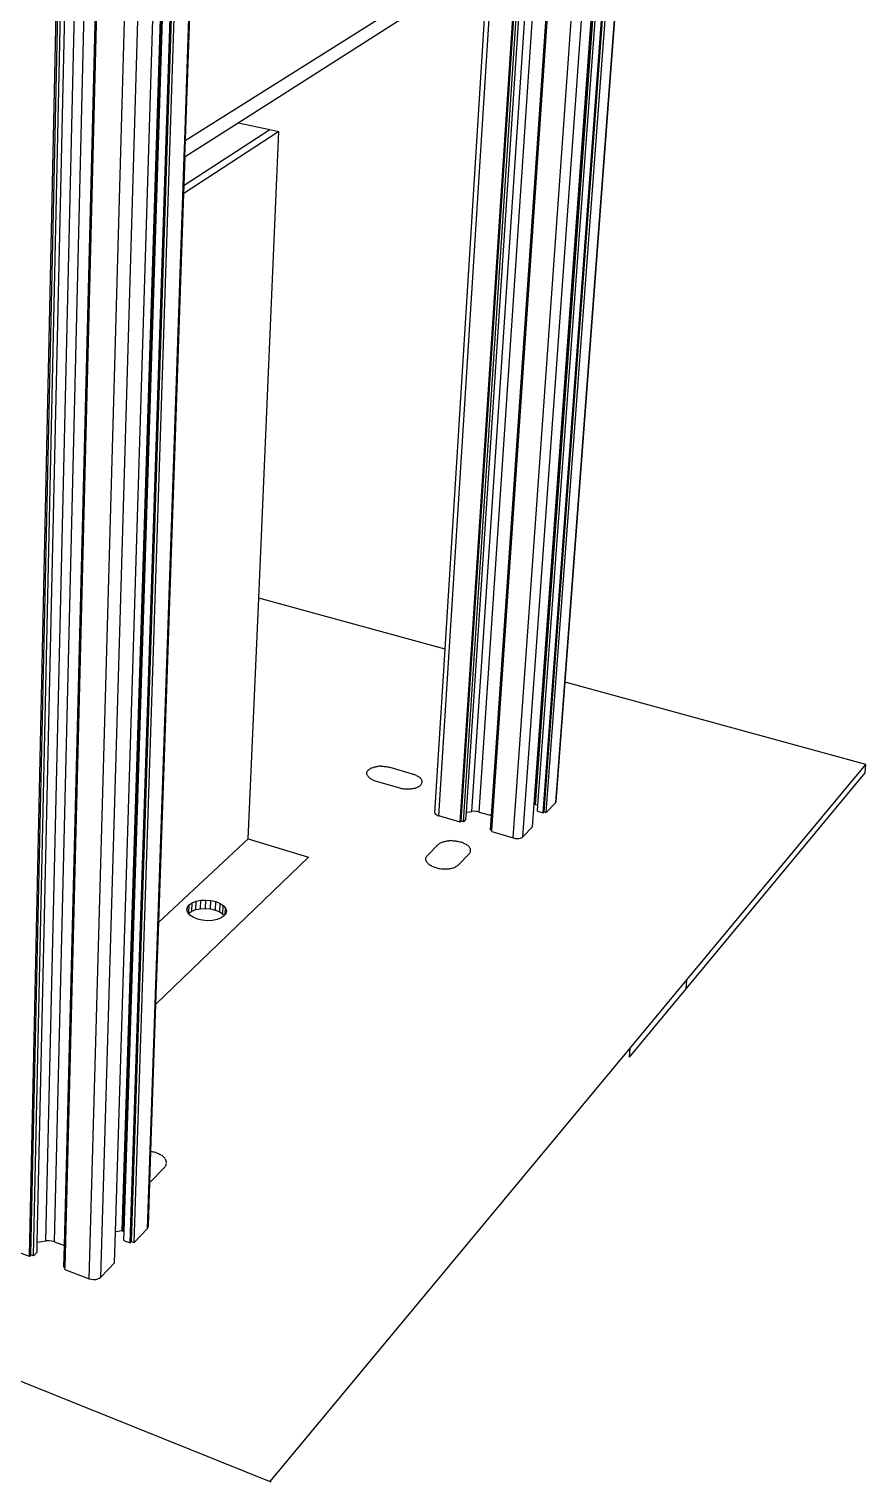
# Model space of a CAD drawing. Header units: millimetres. Extents: x -7 to 1163, y -7 to 637.
# Drawn here: x 919.6 to 1134.8, y 28.9 to 402.5 of the extents above; entities that cross this region are included whole.
import ezdxf

# ---------------------------------------------------------------- set-up
doc = ezdxf.new("R2010")
doc.units = ezdxf.units.MM

msp = doc.modelspace()

# ---------------------------------------------------------------- linework, layer by layer
for p, q in [((1049.66194, 203.17374), (1074.64908, 545.89526)), ((1049.70609, 203.16089), (1074.69997, 545.88928)), ((1049.81908, 203.12801), (1074.8302, 545.87398)), ((1055.02191, 203.61374), (1080.72824, 546.10007)), ((1057.44487, 234.57677), (1080.84709, 546.20175)), ((1046.5839, 194.77074), (1071.55125, 541.97558)), ((1049.45779, 203.15037), (1074.22052, 543.17503)), ((1050.43495, 202.94879), (1075.48747, 545.07179)), ((1051.78695, 200.97811), (1077.17706, 544.8726)), ((1052.03305, 201.23564), (1077.44453, 544.99261)), ((1052.59691, 201.0712), (1078.09489, 544.91598)), ((943.5935, 93.45911), (956.19026, 493.44746)), ((943.64321, 93.44094), (956.24875, 493.43854)), ((943.77042, 93.39444), (956.39845, 493.41571)), ((919.7276, 86.87965), (928.38869, 490.21248)), ((920.0918, 87.24801), (928.80968, 490.39387)), ((920.72156, 87.01281), (929.55044, 490.27806)), ((921.72348, 90.54344), (930.64183, 490.74899)), ((923.94491, 90.83959), (933.26391, 492.16075)), ((926.13778, 90.60875), (935.83262, 492.04728)), ((944.06779, 93.28574), (956.71214, 492.21851)), ((945.64443, 90.35178), (958.65586, 491.92095)), ((945.99316, 90.71648), (959.05576, 492.10023)), ((946.6285, 90.48362), (959.8041, 491.98577)), ((928.70692, 89.65699), (938.78482, 488.83432)), ((928.85332, 83.97589), (939.11678, 488.53379)), ((935.09363, 81.13682), (946.48845, 487.3803)), ((938.09006, 81.54277), (949.99355, 487.58077)), ((941.82115, 93.22282), (954.00198, 489.38058)), ((959.64064, 373.87418), (963.2448, 479.20496)), ((959.8726, 374.29568), (962.93286, 463.51711)), ((959.7281, 373.85895), (1062.07442, 438.45683)), ((1044.124, 194.48529), (1061.13867, 434.39358)), ((1038.51457, 200.23219), (1054.25162, 430.00295)), ((1038.59604, 196.45964), (1054.6406, 430.25094)), ((1033.48813, 201.32258), (1048.4329, 426.2934)), ((1035.36159, 201.15956), (1050.58054, 427.66257)), ((1030.47337, 198.52842), (1045.20901, 424.23811)), ((1030.72997, 198.78812), (1045.48187, 424.41207)), ((1031.29016, 198.6223), (1046.13224, 424.82669)), ((1032.0786, 201.16126), (1046.84, 425.2779)), ((1024.99863, 200.14997), (1038.86827, 420.19576)), ((973.37591, 378.4431), (1031.76606, 415.66796)), ((1026.57358, 243.04082), (1037.3395, 415.06862)), ((959.71616, 369.73474), (973.37591, 378.4431)), ((973.37591, 378.4431), (981.50456, 376.72692)), ((983.86786, 376.22797), (959.39168, 360.27475)), ((959.46575, 362.43408), (981.50456, 376.72692)), ((959.49664, 369.66583), (959.64064, 373.87418)), ((959.7281, 373.85895), (959.58774, 369.76098)), ((959.7281, 373.85895), (959.64064, 373.87418)), ((959.86414, 374.04908), (959.86592, 374.1009)), ((978.66635, 256.17567), (983.86786, 376.22797)), ((981.50456, 376.72692), (983.86786, 376.22797)), ((950.0624, 94.08128), (959.49664, 369.66583)), ((959.46575, 362.43408), (959.71616, 369.73474)), ((959.58396, 369.65046), (959.49664, 369.66583)), ((959.58774, 369.76098), (959.58396, 369.65046)), ((959.58396, 369.65046), (959.71616, 369.73474)), ((952.96256, 172.83496), (959.39168, 360.27475)), ((959.39168, 360.27475), (959.46575, 362.43408)), ((975.98463, 194.28084), (978.66635, 256.17567)), ((1026.57358, 243.04082), (978.66635, 256.17567)), ((1023.94038, 200.96509), (1026.57358, 243.04082)), ((1055.13603, 203.83222), (1057.44487, 234.57677)), ((1134.8032, 213.36724), (1057.44487, 234.57677)), ((1088.78328, 157.96632), (1134.8032, 213.36724)), ((1134.57994, 211.27745), (1134.8032, 213.36724)), ((1006.4643, 211.10843), (1006.4711, 211.24222)), ((1006.47553, 210.9736), (1006.4643, 211.10843)), ((1006.4711, 211.24222), (1006.49588, 211.3744)), ((1006.50475, 210.83832), (1006.47553, 210.9736)), ((1006.49588, 211.3744), (1006.53853, 211.50441)), ((1006.55185, 210.70315), (1006.50475, 210.83832)), ((1006.53853, 211.50441), (1006.59885, 211.6317)), ((1006.61663, 210.56868), (1006.55185, 210.70315)), ((1006.59885, 211.6317), (1006.67658, 211.75572)), ((1006.69885, 210.43549), (1006.61663, 210.56868)), ((1006.67658, 211.75572), (1006.77136, 211.87595)), ((1006.79814, 210.30415), (1006.69885, 210.43549)), ((1006.77136, 211.87595), (1006.88279, 211.99188)), ((1006.91411, 210.17522), (1006.79814, 210.30415)), ((1006.88279, 211.99188), (1007.01039, 212.10302)), ((1006.91411, 210.17522), (1007.04626, 210.04927)), ((1007.01039, 212.10302), (1007.15359, 212.2089)), ((1007.04626, 210.04927), (1007.19403, 209.92682)), ((1007.15359, 212.2089), (1007.31179, 212.30906)), ((1007.19403, 209.92682), (1007.35679, 209.80842)), ((1007.31179, 212.30906), (1007.48429, 212.4031)), ((1007.35679, 209.80842), (1007.53387, 209.69457)), ((1007.48429, 212.4031), (1007.67037, 212.4906)), ((1007.53387, 209.69457), (1007.7245, 209.58578)), ((1007.67037, 212.4906), (1007.86923, 212.57121)), ((1007.7245, 209.58578), (1007.92786, 209.4825)), ((1007.86923, 212.57121), (1008.08001, 212.64458)), ((1007.92786, 209.4825), (1008.14309, 209.38519)), ((1008.08001, 212.64458), (1008.30181, 212.71041)), ((1008.14309, 209.38519), (1008.36927, 209.29427)), ((1008.30181, 212.71041), (1008.5337, 212.76841)), ((1008.36927, 209.29427), (1008.60542, 209.21014)), ((1008.5337, 212.76841), (1008.77469, 212.81835)), ((1009.02375, 212.86001), (1008.77469, 212.81835)), ((1009.02375, 212.86001), (1009.27982, 212.89323)), ((1009.54182, 212.91786), (1009.27982, 212.89323)), ((1009.80864, 212.93379), (1009.54182, 212.91786)), ((1010.07915, 212.94097), (1009.80864, 212.93379)), ((1010.07915, 212.94097), (1010.3522, 212.93935)), ((1010.3522, 212.93935), (1010.62664, 212.92896)), ((1010.62664, 212.92896), (1010.90129, 212.90982)), ((1010.90129, 212.90982), (1011.17501, 212.88203)), ((1011.17501, 212.88203), (1011.44662, 212.8457)), ((1011.44662, 212.8457), (1011.71499, 212.80097)), ((1011.71499, 212.80097), (1011.97896, 212.74805)), ((1011.97896, 212.74805), (1012.23742, 212.68714)), ((1012.23742, 212.68714), (1012.48927, 212.61852)), ((1018.24835, 210.93856), (1012.48927, 212.61852)), ((1018.24835, 210.93856), (1018.49401, 210.86205)), ((1018.49401, 210.86205), (1018.731, 210.77838)), ((1018.731, 210.77838), (1018.9583, 210.6879)), ((1018.9583, 210.6879), (1019.17495, 210.591)), ((1019.17495, 210.591), (1019.38001, 210.48809)), ((1019.38001, 210.48809), (1019.57262, 210.37959)), ((1019.57262, 210.37959), (1019.75194, 210.26597)), ((1019.75194, 210.26597), (1019.91721, 210.14771)), ((1019.91721, 210.14771), (1020.0677, 210.02531)), ((1020.0677, 210.02531), (1020.20278, 209.89928)), ((1020.32185, 209.77017), (1020.20278, 209.89928)), ((1020.42439, 209.63853), (1020.32185, 209.77017)), ((1020.50995, 209.5049), (1020.42439, 209.63853)), ((1020.57816, 209.36987), (1020.50995, 209.5049)), ((1020.62871, 209.23401), (1020.57816, 209.36987)), ((1088.58074, 155.72454), (1134.57994, 211.27745)), ((1008.60542, 209.21014), (1008.85053, 209.13317)), ((1008.85053, 209.13317), (1014.63413, 207.43259)), ((1014.63413, 207.43259), (1014.88859, 207.36269)), ((1014.88859, 207.36269), (1015.1498, 207.30063)), ((1015.1498, 207.30063), (1015.41664, 207.24668)), ((1015.41664, 207.24668), (1015.68795, 207.20108)), ((1015.68795, 207.20108), (1015.96257, 207.16401)), ((1015.96257, 207.16401), (1016.23929, 207.13566)), ((1016.23929, 207.13566), (1016.51693, 207.11613)), ((1016.51693, 207.11613), (1016.79428, 207.10553)), ((1016.79428, 207.10553), (1017.07014, 207.10388)), ((1017.07014, 207.10388), (1017.34333, 207.1112)), ((1017.34333, 207.1112), (1017.61264, 207.12746)), ((1017.61264, 207.12746), (1017.87693, 207.15259)), ((1017.87693, 207.15259), (1018.13505, 207.18647)), ((1018.13505, 207.18647), (1018.38588, 207.22896)), ((1018.38588, 207.22896), (1018.62833, 207.27988)), ((1018.62833, 207.27988), (1018.86137, 207.33899)), ((1018.86137, 207.33899), (1019.08398, 207.40605)), ((1019.08398, 207.40605), (1019.29521, 207.48075)), ((1019.29521, 207.48075), (1019.49416, 207.56278)), ((1019.49416, 207.56278), (1019.67996, 207.65178)), ((1019.67996, 207.65178), (1019.85182, 207.74735)), ((1019.85182, 207.74735), (1020.009, 207.84909)), ((1020.009, 207.84909), (1020.15084, 207.95655)), ((1020.15084, 207.95655), (1020.27674, 208.06926)), ((1020.27674, 208.06926), (1020.38616, 208.18675)), ((1020.38616, 208.18675), (1020.47863, 208.30848)), ((1020.47863, 208.30848), (1020.55378, 208.43395)), ((1020.55378, 208.43395), (1020.61129, 208.56261)), ((1020.61129, 208.56261), (1020.65092, 208.69391)), ((1020.66138, 209.0979), (1020.62871, 209.23401)), ((1020.65092, 208.69391), (1020.67252, 208.82727)), ((1020.67601, 208.96213), (1020.66138, 209.0979)), ((1020.67252, 208.82727), (1020.67601, 208.96213)), ((1049.03454, 197.33853), (1049.45779, 203.15037)), ((1049.66194, 203.17374), (1049.45779, 203.15037)), ((1049.66194, 203.17374), (1049.70609, 203.16089)), ((1049.70609, 203.16089), (1049.81908, 203.12801)), ((1049.81908, 203.12801), (1050.43495, 202.94879)), ((1050.32195, 201.40559), (1050.43495, 202.94879)), ((1052.59691, 201.0712), (1055.02191, 203.61374)), ((1055.02191, 203.61374), (1055.13603, 203.83222)), ((1023.94038, 200.96509), (1024.04487, 200.72645)), ((1024.04487, 200.72645), (1024.2673, 200.50111)), ((1024.2673, 200.50111), (1024.59259, 200.30446)), ((1024.59259, 200.30446), (1024.99863, 200.14997)), ((1030.47337, 198.52842), (1024.99863, 200.14997)), ((1030.72997, 198.78812), (1030.47337, 198.52842)), ((1031.29016, 198.6223), (1030.72997, 198.78812)), ((1031.9558, 199.29683), (1031.29016, 198.6223)), ((1031.9558, 199.29683), (1032.0786, 201.16126)), ((1032.0786, 201.16126), (1033.48813, 201.32258)), ((1034.11086, 201.34996), (1033.48813, 201.32258)), ((1034.74977, 201.29437), (1034.11086, 201.34996)), ((1035.36159, 201.15956), (1034.74977, 201.29437)), ((1035.36159, 201.15956), (1038.51457, 200.23219)), ((1038.26295, 196.55824), (1038.51457, 200.23219)), ((1050.32195, 201.40559), (1051.78695, 200.97811)), ((1051.78695, 200.97811), (1052.03305, 201.23564)), ((1052.03305, 201.23564), (1052.59691, 201.0712)), ((1038.26295, 196.55824), (1038.59604, 196.45964)), ((1038.57337, 196.12931), (1038.59604, 196.45964)), ((1038.57337, 196.12931), (1044.124, 194.48529)), ((1044.124, 194.48529), (1044.59089, 194.38158)), ((1044.59089, 194.38158), (1045.07765, 194.33879)), ((1045.07765, 194.33879), (1045.55093, 194.35986)), ((1045.55093, 194.35986), (1045.97836, 194.44335)), ((1045.97836, 194.44335), (1046.3307, 194.58352)), ((1046.3307, 194.58352), (1046.5839, 194.77074)), ((1049.03454, 197.33853), (1046.5839, 194.77074)), ((975.98463, 194.28084), (952.96256, 172.83496)), ((975.98463, 194.28084), (991.47199, 189.52916)), ((1022.04666, 189.9619), (1024.83471, 192.78378)), ((1024.83471, 192.78378), (1024.96299, 192.90253)), ((1024.96299, 192.90253), (1025.10756, 193.01565)), ((1025.10756, 193.01565), (1025.26782, 193.12266)), ((1025.26782, 193.12266), (1025.44307, 193.22313)), ((1025.44307, 193.22313), (1025.63255, 193.31661)), ((1025.63255, 193.31661), (1025.83547, 193.40273)), ((1025.83547, 193.40273), (1026.05094, 193.48111)), ((1026.05094, 193.48111), (1026.27173, 193.54979)), ((1026.27173, 193.54979), (1026.32635, 193.56402)), ((1026.32635, 193.56402), (1026.50611, 193.6113)), ((1026.50611, 193.6113), (1026.7633, 193.66675)), ((1026.7633, 193.66675), (1027.01936, 193.71126)), ((1027.01936, 193.71126), (1027.28276, 193.74673)), ((1027.28276, 193.74673), (1027.55295, 193.77305)), ((1027.82821, 193.79008), (1027.55295, 193.77305)), ((1028.08789, 193.79774), (1027.82821, 193.79008)), ((1028.08789, 193.79774), (1028.38983, 193.79602)), ((1028.38983, 193.79602), (1028.67382, 193.78491)), ((1028.67382, 193.78491), (1028.95833, 193.76447)), ((1028.95833, 193.76447), (1029.24215, 193.73478)), ((1029.24215, 193.73478), (1029.52408, 193.69597)), ((1029.52408, 193.69597), (1029.80292, 193.64819)), ((1029.80292, 193.64819), (1030.07749, 193.59165)), ((1030.07749, 193.59165), (1030.34663, 193.52658)), ((1030.34663, 193.52658), (1030.6092, 193.45327)), ((1030.6092, 193.45327), (1030.86407, 193.37201)), ((1030.86407, 193.37201), (1031.11016, 193.28314)), ((1031.11016, 193.28314), (1031.34643, 193.18705)), ((1031.34643, 193.18705), (1031.57187, 193.08413)), ((1031.57187, 193.08413), (1031.7855, 192.97482)), ((1031.7855, 192.97482), (1031.98643, 192.85959)), ((1031.98643, 192.85959), (1032.17378, 192.73891)), ((1032.17378, 192.73891), (1032.34674, 192.6133)), ((1032.34674, 192.6133), (1032.50458, 192.48329)), ((1032.50458, 192.48329), (1032.64661, 192.34943)), ((1032.77221, 192.21229), (1032.64661, 192.34943)), ((1032.77221, 192.21229), (1032.88084, 192.07245)), ((1032.87394, 190.53024), (1032.96653, 190.65957)), ((1032.97202, 191.93052), (1032.88084, 192.07245)), ((1032.96653, 190.65957), (1033.04118, 190.79286)), ((1033.04535, 191.78708), (1032.97202, 191.93052)), ((1033.04118, 190.79286), (1033.09757, 190.92954)), ((1033.08227, 191.69046), (1033.04535, 191.78708)), ((1033.10205, 191.63662), (1033.08227, 191.69046)), ((1033.09757, 190.92954), (1033.13548, 191.06902)), ((1033.13721, 191.49818), (1033.10205, 191.63662)), ((1033.13548, 191.06902), (1033.15475, 191.21069)), ((1033.15533, 191.35395), (1033.13721, 191.49818)), ((1033.15475, 191.21069), (1033.15533, 191.35395)), ((991.47199, 189.52916), (952.23979, 151.76255)), ((1021.63332, 188.879), (1021.63973, 189.15324)), ((1021.65173, 188.86347), (1021.63332, 188.879)), ((1021.63973, 189.15324), (1021.66183, 189.29583)), ((1021.65173, 188.80656), (1021.65173, 188.86347)), ((1021.68581, 188.70832), (1021.65173, 188.80656)), ((1021.66183, 189.29583), (1021.70254, 189.43608)), ((1021.73846, 188.5717), (1021.68581, 188.70832)), ((1021.70254, 189.43608), (1021.76169, 189.57339)), ((1021.80946, 188.42663), (1021.73846, 188.5717)), ((1021.76169, 189.57339), (1021.83899, 189.70717)), ((1021.89852, 188.28294), (1021.80946, 188.42663)), ((1021.83899, 189.70717), (1021.93412, 189.83685)), ((1021.89852, 188.28294), (1022.00528, 188.14124)), ((1021.93412, 189.83685), (1022.04666, 189.9619)), ((1022.12929, 188.00214), (1022.00528, 188.14124)), ((1022.12929, 188.00214), (1022.27003, 187.86624)), ((1022.27003, 187.86624), (1022.4269, 187.73413)), ((1022.4269, 187.73413), (1022.59924, 187.60638)), ((1022.59924, 187.60638), (1022.78632, 187.48354)), ((1022.78632, 187.48354), (1022.98734, 187.36615)), ((1022.98734, 187.36615), (1023.20145, 187.25471)), ((1023.20145, 187.25471), (1023.42771, 187.14972)), ((1023.42771, 187.14972), (1023.66517, 187.05161)), ((1023.66517, 187.05161), (1023.91281, 186.96083)), ((1023.91281, 186.96083), (1024.16956, 186.87777)), ((1024.16956, 186.87777), (1024.43431, 186.80279)), ((1028.54939, 186.77737), (1028.77878, 186.8493)), ((1028.77878, 186.8493), (1028.99625, 186.92944)), ((1028.99625, 186.92944), (1029.20087, 187.01743)), ((1029.20087, 187.01743), (1029.39174, 187.11289)), ((1029.39174, 187.11289), (1029.56807, 187.21541)), ((1029.56807, 187.21541), (1029.72908, 187.32454)), ((1029.72908, 187.32454), (1029.8741, 187.4398)), ((1029.8741, 187.4398), (1030.00251, 187.5607)), ((1030.00251, 187.5607), (1032.7638, 190.40543)), ((1032.7638, 190.40543), (1032.87394, 190.53024)), ((1024.43431, 186.80279), (1024.70592, 186.73622)), ((1024.70592, 186.73622), (1024.98322, 186.67834)), ((1024.98322, 186.67834), (1025.26501, 186.62942)), ((1025.26501, 186.62942), (1025.55007, 186.58967)), ((1025.55007, 186.58967), (1025.83717, 186.55925)), ((1025.83717, 186.55925), (1026.12506, 186.5383)), ((1026.12506, 186.5383), (1026.41251, 186.52692)), ((1026.41251, 186.52692), (1026.69826, 186.52516)), ((1026.69826, 186.52516), (1026.98107, 186.53301)), ((1026.98107, 186.53301), (1027.25973, 186.55046)), ((1027.25973, 186.55046), (1027.53303, 186.57741)), ((1027.53303, 186.57741), (1027.79978, 186.61376)), ((1027.79978, 186.61376), (1028.05883, 186.65934)), ((1028.05883, 186.65934), (1028.29633, 186.71118)), ((1028.29633, 186.71118), (1028.32054, 186.71699)), ((1028.32054, 186.71699), (1028.54939, 186.77737)), ((960.18095, 176.00604), (960.30942, 176.68897)), ((960.27308, 175.71339), (960.18095, 176.00604)), ((960.27308, 175.71339), (960.30942, 176.68897)), ((960.399, 175.31344), (960.27308, 175.71339)), ((960.30942, 176.68897), (960.77456, 177.31591)), ((960.69261, 175.12619), (960.77456, 177.31591)), ((960.69261, 175.12619), (961.4613, 175.65631)), ((960.77456, 177.31591), (961.54386, 177.8446)), ((961.4613, 175.65631), (961.54386, 177.8446)), ((961.4613, 175.65631), (962.4812, 176.05238)), ((961.54386, 177.8446), (962.56462, 178.23959)), ((962.4812, 176.05238), (962.56462, 178.23959)), ((962.4812, 176.05238), (963.68313, 176.28796)), ((962.56462, 178.23959), (963.76759, 178.47454)), ((963.68313, 176.28796), (963.76759, 178.47454)), ((963.68313, 176.28796), (964.98598, 176.34739)), ((963.76759, 178.47454), (965.07159, 178.53381)), ((964.98598, 176.34739), (965.07159, 178.53381)), ((964.98598, 176.34739), (966.30207, 176.22672)), ((965.07159, 178.53381), (966.38888, 178.41346)), ((966.30207, 176.22672), (966.38888, 178.41346)), ((966.30207, 176.22672), (967.54282, 175.93396)), ((966.38888, 178.41346), (967.63078, 178.12149)), ((967.54282, 175.93396), (967.63078, 178.12149)), ((967.54282, 175.93396), (968.62448, 175.4886)), ((967.63078, 178.12149), (968.71346, 177.67735)), ((968.62448, 175.4886), (968.71346, 177.67735)), ((968.71346, 177.67735), (969.56345, 177.1107)), ((969.47362, 174.92042), (969.56345, 177.1107)), ((969.56345, 177.1107), (970.12251, 176.45961)), ((970.05553, 174.83585), (970.12251, 176.45961)), ((970.12251, 176.45961), (970.35174, 175.76805)), ((970.35174, 175.76805), (970.2344, 175.08303)), ((952.23979, 151.76255), (952.96256, 172.83496)), ((960.62893, 175.04006), (960.399, 175.31344)), ((960.62893, 175.04006), (960.69261, 175.12619)), ((960.94985, 174.65848), (960.62893, 175.04006)), ((961.79677, 174.08616), (960.94985, 174.65848)), ((962.88238, 173.63607), (961.79677, 174.08616)), ((964.13239, 173.33947), (962.88238, 173.63607)), ((965.4608, 173.21705), (964.13239, 173.33947)), ((966.77598, 173.27735), (965.4608, 173.21705)), ((967.98716, 173.51617), (966.77598, 173.27735)), ((969.01099, 173.91683), (967.98716, 173.51617)), ((968.62448, 175.4886), (969.47362, 174.92042)), ((969.77737, 174.45146), (969.01099, 173.91683)), ((969.47362, 174.92042), (969.82201, 174.51314)), ((969.82201, 174.51314), (969.77737, 174.45146)), ((970.05553, 174.83585), (969.82201, 174.51314)), ((970.2344, 175.08303), (970.05553, 174.83585)), ((631.60595, 169.87919), (981.81972, 28.8547)), ((1074.1848, 140.392), (1088.78328, 157.96632)), ((1088.58074, 155.72454), (1088.78328, 157.96632)), ((1073.99041, 138.1039), (1088.58074, 155.72454)), ((950.9409, 113.89393), (952.23979, 151.76255)), ((981.60563, 28.9409), (1074.1848, 140.392)), ((1073.99041, 138.1039), (1074.1848, 140.392)), ((950.66444, 105.83372), (950.9409, 113.89393)), ((950.9409, 113.89393), (951.15779, 113.85939)), ((951.15779, 113.85939), (951.46719, 113.79779)), ((951.46719, 113.79779), (951.77044, 113.72489)), ((951.77044, 113.72489), (952.06623, 113.641)), ((952.06623, 113.641), (952.35333, 113.54646)), ((952.35333, 113.54646), (952.6305, 113.44168)), ((952.6305, 113.44168), (952.89657, 113.32709)), ((952.89657, 113.32709), (953.15041, 113.20317)), ((953.15041, 113.20317), (953.39092, 113.07045)), ((953.39092, 113.07045), (953.61709, 112.92947)), ((953.82794, 112.78085), (953.61709, 112.92947)), ((953.82794, 112.78085), (954.02256, 112.62519)), ((954.02256, 112.62519), (954.20012, 112.46317)), ((954.35985, 112.29546), (954.20012, 112.46317)), ((954.50105, 112.12278), (954.35985, 112.29546)), ((954.62311, 111.94585), (954.50105, 112.12278)), ((950.77415, 105.93809), (954.34197, 109.61373)), ((954.34197, 109.61373), (954.48589, 109.77488)), ((954.48589, 109.77488), (954.61054, 109.94186)), ((954.61054, 109.94186), (954.71539, 110.11395)), ((954.62311, 111.94585), (954.72549, 111.76543)), ((954.8, 110.2904), (954.71539, 110.11395)), ((954.80774, 111.58229), (954.72549, 111.76543)), ((954.8, 110.2904), (954.86402, 110.47045)), ((954.86949, 111.39721), (954.80774, 111.58229)), ((954.86402, 110.47045), (954.9072, 110.65332)), ((954.89123, 111.29836), (954.86949, 111.39721)), ((954.91286, 111.18854), (954.89123, 111.29836)), ((954.93045, 111.02438), (954.91286, 111.18854)), ((954.92937, 110.83823), (954.93045, 111.02438)), ((950.28331, 94.72193), (950.66444, 105.83372)), ((950.66444, 105.83372), (950.77415, 105.93809)), ((943.5935, 93.45911), (941.82115, 93.22282)), ((943.5935, 93.45911), (943.64321, 93.44094)), ((943.64321, 93.44094), (943.77042, 93.39444)), ((950.0624, 94.08128), (946.6285, 90.48362)), ((950.0624, 94.08128), (950.19005, 94.29702)), ((950.19005, 94.29702), (950.24516, 94.39072)), ((950.24516, 94.39072), (950.28331, 94.72193)), ((921.66612, 87.96937), (921.72348, 90.54344)), ((921.72348, 90.54344), (923.94491, 90.83959)), ((924.69204, 90.87836), (923.94491, 90.83959)), ((925.43986, 90.79965), (924.69204, 90.87836)), ((926.13778, 90.60875), (925.43986, 90.79965)), ((926.13778, 90.60875), (928.70692, 89.65699)), ((941.5742, 85.19111), (941.82115, 93.22282)), ((943.77042, 93.39444), (944.06779, 93.28574)), ((943.99399, 90.95711), (944.06779, 93.28574)), ((943.99399, 90.95711), (945.64443, 90.35178)), ((945.64443, 90.35178), (945.99316, 90.71648)), ((945.99316, 90.71648), (946.6285, 90.48362)), ((919.7276, 86.87965), (913.57629, 89.17862)), ((920.0918, 87.24801), (919.7276, 86.87965)), ((920.72156, 87.01281), (920.0918, 87.24801)), ((921.66612, 87.96937), (920.72156, 87.01281)), ((928.5662, 84.08312), (928.70692, 89.65699)), ((928.5662, 84.08312), (928.85332, 83.97589)), ((928.84058, 83.47381), (928.85332, 83.97589)), ((928.84058, 83.47381), (935.09363, 81.13682)), ((941.5742, 85.19111), (938.09006, 81.54277)), ((935.09363, 81.13682), (935.62755, 80.98931)), ((935.62755, 80.98931), (936.19862, 80.92844)), ((936.19862, 80.92844), (936.76773, 80.95842)), ((936.76773, 80.95842), (937.29588, 81.07717)), ((937.29588, 81.07717), (937.74693, 81.27653)), ((937.74693, 81.27653), (938.09006, 81.54277))]:
    msp.add_line(p, q)

doc.saveas('drawing.dxf')
